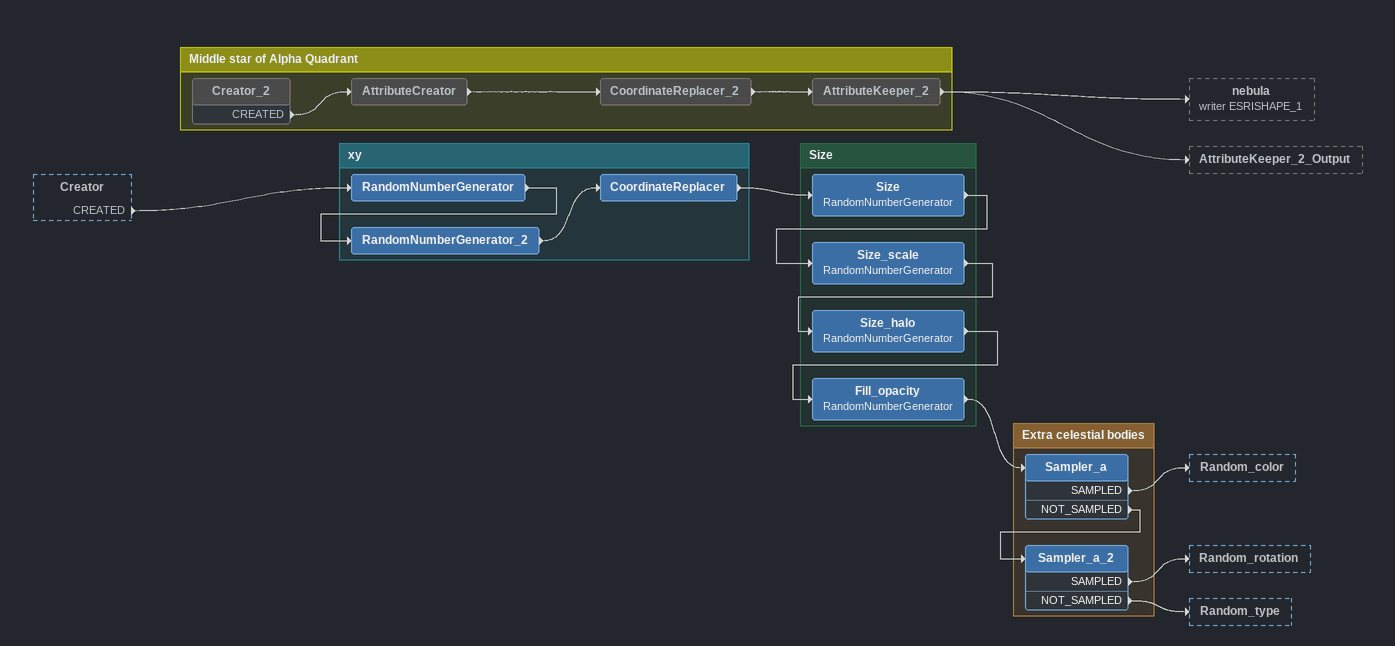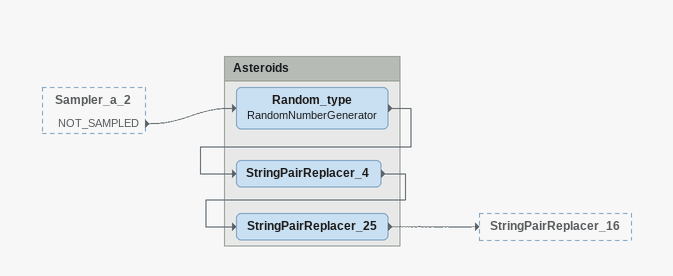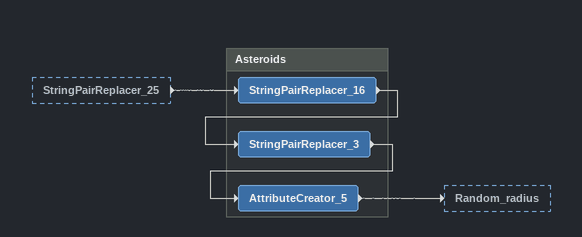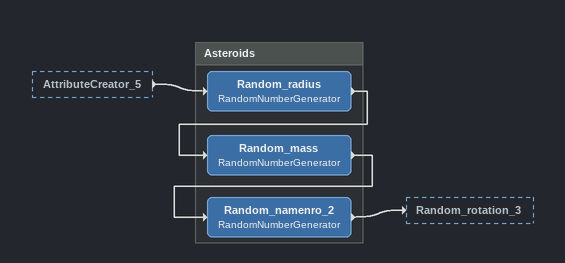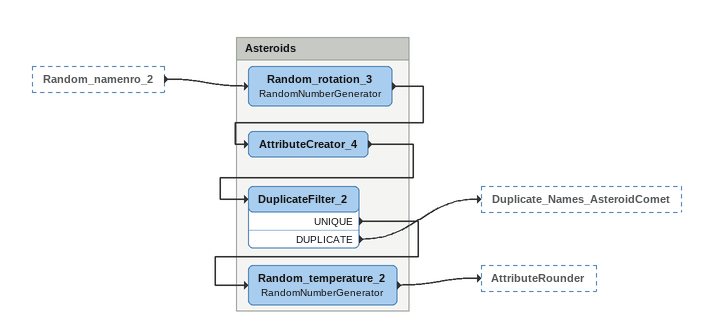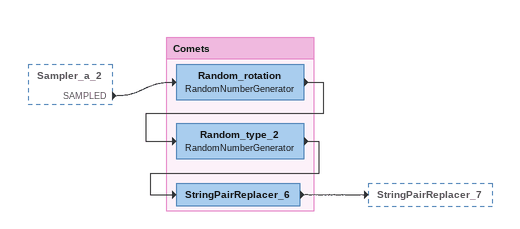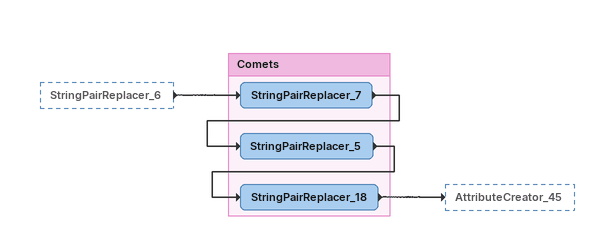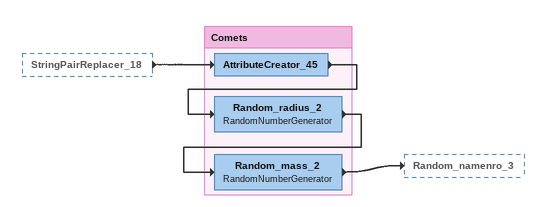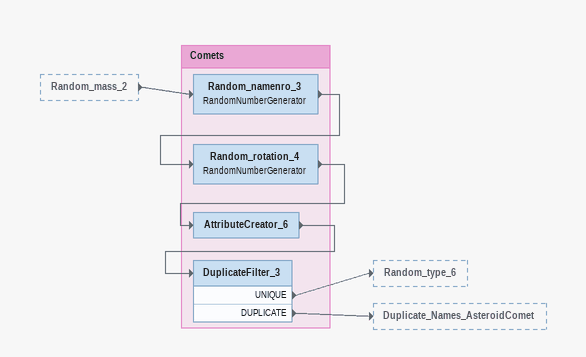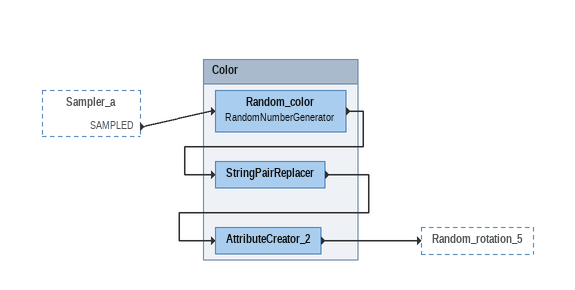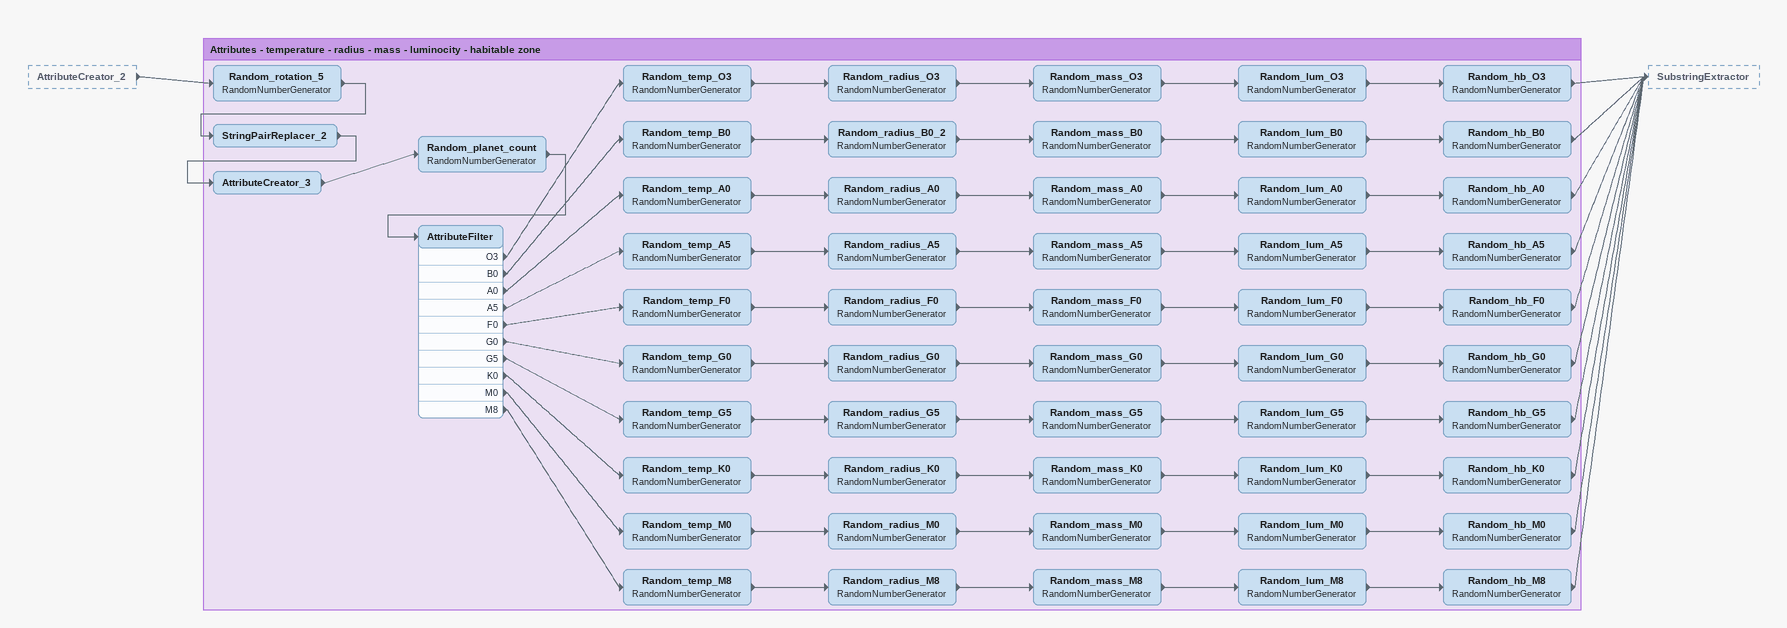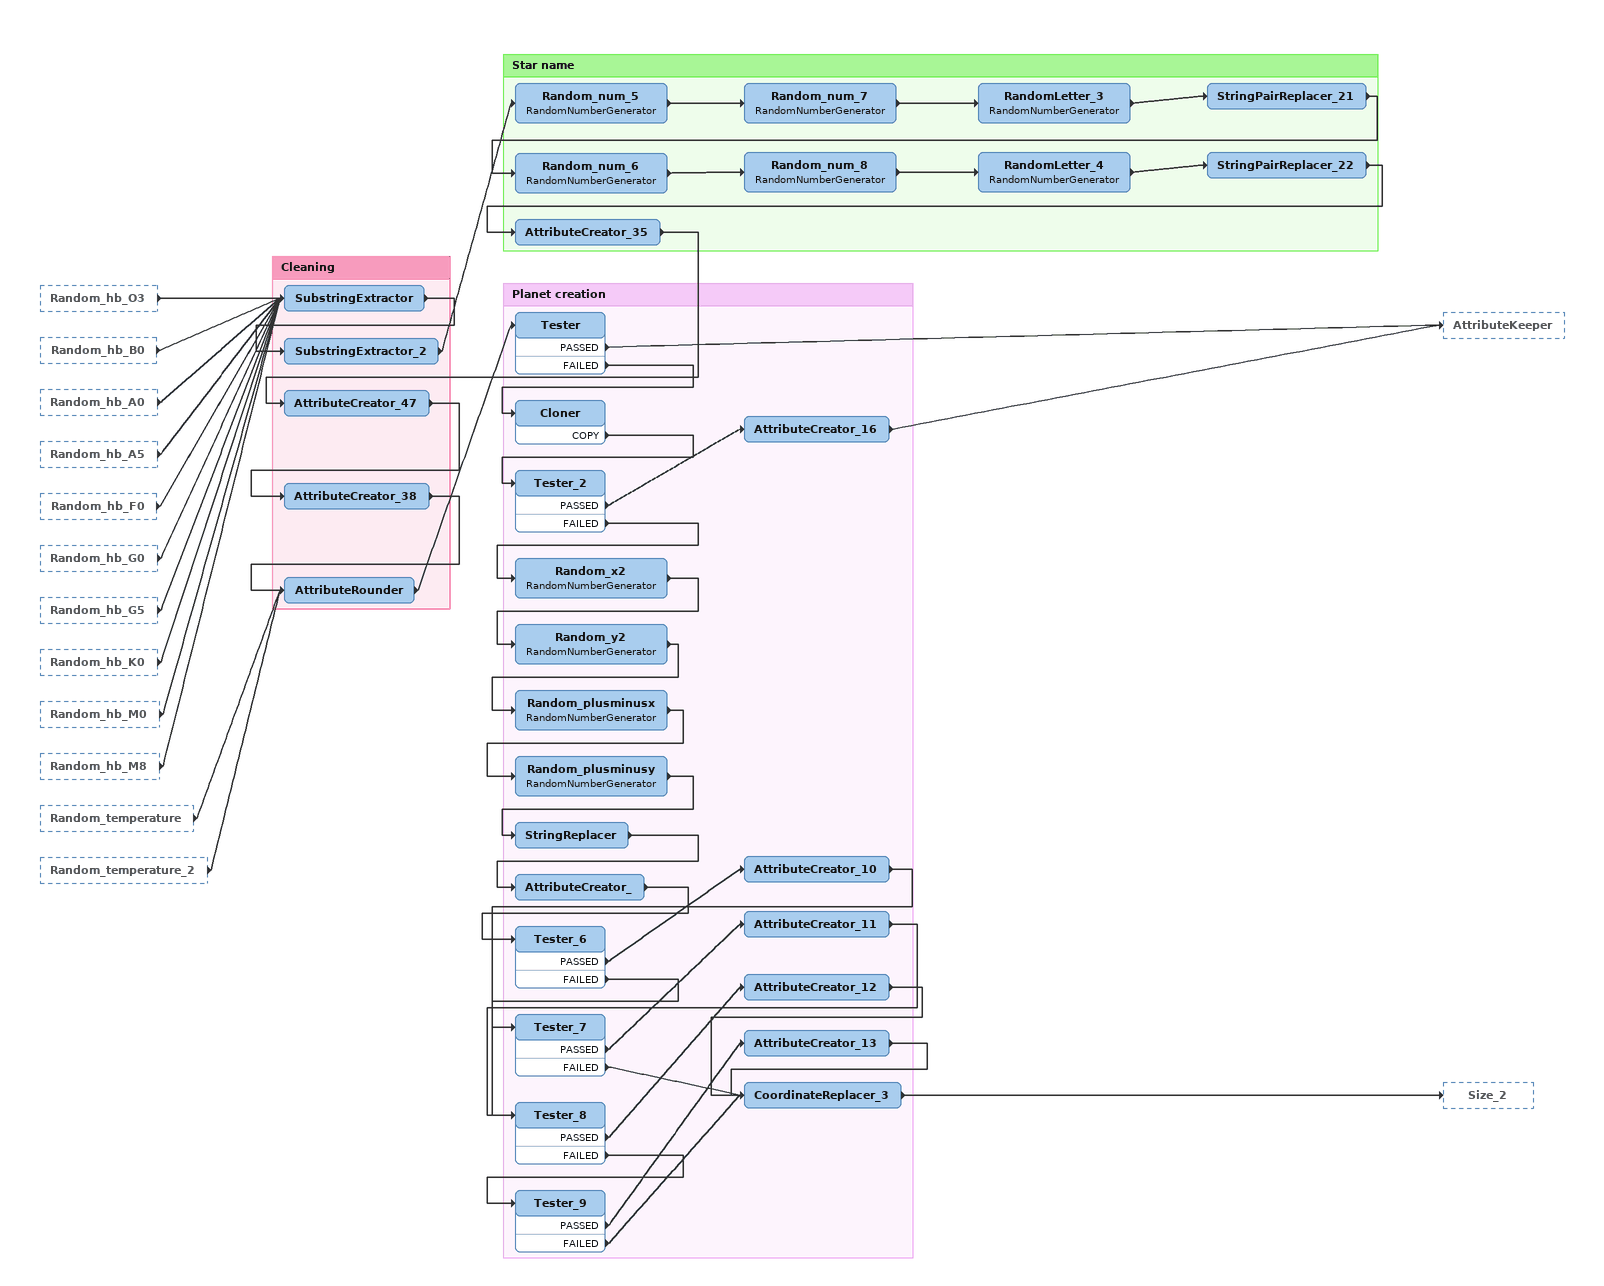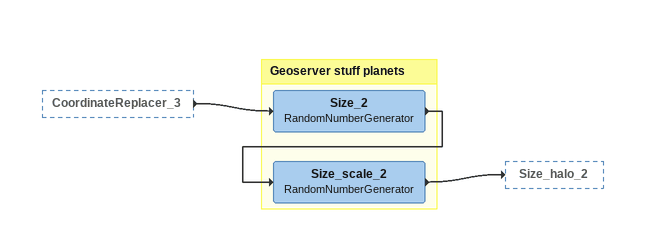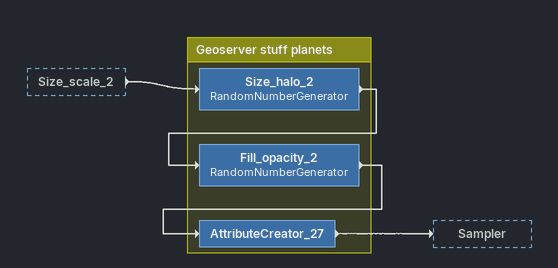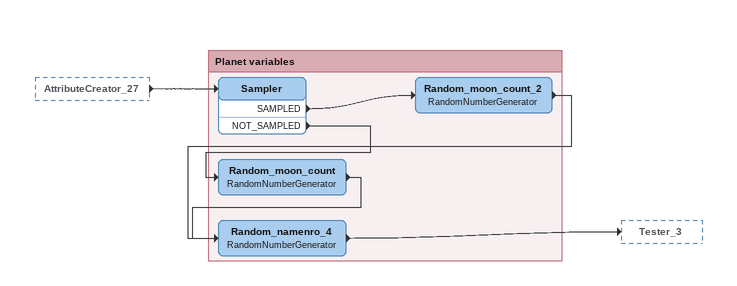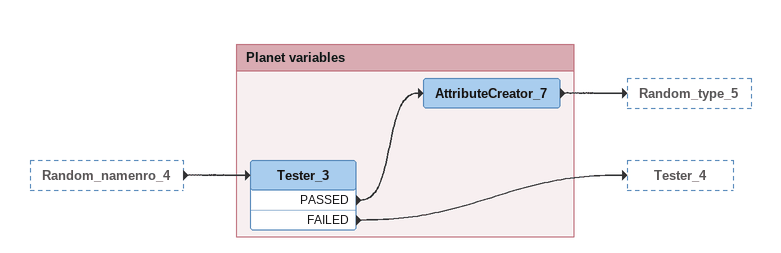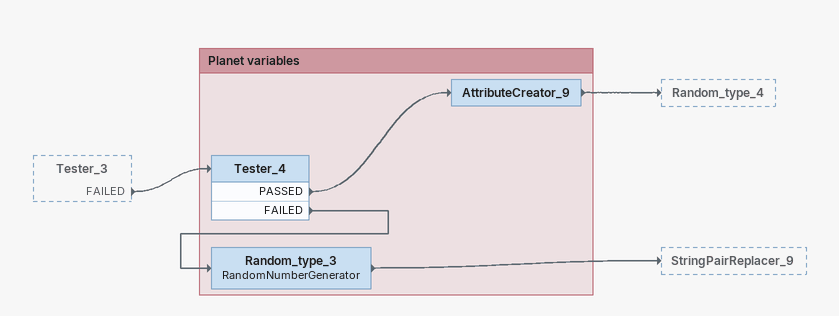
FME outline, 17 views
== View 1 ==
Creator [outside]
    CREATED -> RandomNumberGenerator

Bookmark: Middle star of Alpha Quadrant
Creator_2 [off]
    CREATED -> AttributeCreator
AttributeCreator [off]
    -> CoordinateReplacer_2
CoordinateReplacer_2 [off]
    -> AttributeKeeper_2
AttributeKeeper_2 [off]
    -> nebula (writer ESRISHAPE_1)
    -> AttributeKeeper_2_Output

Bookmark: xy
RandomNumberGenerator
    -> RandomNumberGenerator_2
RandomNumberGenerator_2
    -> CoordinateReplacer
CoordinateReplacer
    -> Size

Bookmark: Size
Size: RandomNumberGenerator
    -> Size_scale
Size_scale: RandomNumberGenerator
    -> Size_halo
Size_halo: RandomNumberGenerator
    -> Fill_opacity
Fill_opacity: RandomNumberGenerator
    -> Sampler_a

Bookmark: Extra celestial bodies
Sampler_a
    SAMPLED -> Random_color
    NOT_SAMPLED -> Sampler_a_2
Sampler_a_2
    SAMPLED -> Random_rotation
    NOT_SAMPLED -> Random_type

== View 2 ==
Sampler_a_2 [outside]
    NOT_SAMPLED -> Random_type

Bookmark: Asteroids
Random_type: RandomNumberGenerator
    -> StringPairReplacer_4
StringPairReplacer_4
    -> StringPairReplacer_25
StringPairReplacer_25
    -> StringPairReplacer_16

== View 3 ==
StringPairReplacer_25 [outside]
    -> StringPairReplacer_16

Bookmark: Asteroids
StringPairReplacer_16
    -> StringPairReplacer_3
StringPairReplacer_3
    -> AttributeCreator_5
AttributeCreator_5
    -> Random_radius

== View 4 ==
AttributeCreator_5 [outside]
    -> Random_radius

Bookmark: Asteroids
Random_radius: RandomNumberGenerator
    -> Random_mass
Random_mass: RandomNumberGenerator
    -> Random_namenro_2
Random_namenro_2: RandomNumberGenerator
    -> Random_rotation_3

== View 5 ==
Random_namenro_2 [outside]
    -> Random_rotation_3

Bookmark: Asteroids
Random_rotation_3: RandomNumberGenerator
    -> AttributeCreator_4
AttributeCreator_4
    -> DuplicateFilter_2
DuplicateFilter_2
    UNIQUE -> Random_temperature_2
    DUPLICATE -> Duplicate_Names_AsteroidComet
Random_temperature_2: RandomNumberGenerator
    -> AttributeRounder

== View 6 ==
Sampler_a_2 [outside]
    SAMPLED -> Random_rotation

Bookmark: Comets
Random_rotation: RandomNumberGenerator
    -> Random_type_2
Random_type_2: RandomNumberGenerator
    -> StringPairReplacer_6
StringPairReplacer_6
    -> StringPairReplacer_7

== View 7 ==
StringPairReplacer_6 [outside]
    -> StringPairReplacer_7

Bookmark: Comets
StringPairReplacer_7
    -> StringPairReplacer_5
StringPairReplacer_5
    -> StringPairReplacer_18
StringPairReplacer_18
    -> AttributeCreator_45

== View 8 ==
StringPairReplacer_18 [outside]
    -> AttributeCreator_45

Bookmark: Comets
AttributeCreator_45
    -> Random_radius_2
Random_radius_2: RandomNumberGenerator
    -> Random_mass_2
Random_mass_2: RandomNumberGenerator
    -> Random_namenro_3

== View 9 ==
Random_mass_2 [outside]
    -> Random_namenro_3

Bookmark: Comets
Random_namenro_3: RandomNumberGenerator
    -> Random_rotation_4
Random_rotation_4: RandomNumberGenerator
    -> AttributeCreator_6
AttributeCreator_6
    -> DuplicateFilter_3
DuplicateFilter_3
    UNIQUE -> Random_type_6
    DUPLICATE -> Duplicate_Names_AsteroidComet

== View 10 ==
Sampler_a [outside]
    SAMPLED -> Random_color

Bookmark: Color
Random_color: RandomNumberGenerator
    -> StringPairReplacer
StringPairReplacer
    -> AttributeCreator_2
AttributeCreator_2
    -> Random_rotation_5

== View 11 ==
AttributeCreator_2 [outside]
    -> Random_rotation_5

Bookmark: Attributes - temperature - radius - mass - luminocity - habitable zone
Random_rotation_5: RandomNumberGenerator
    -> StringPairReplacer_2
StringPairReplacer_2
    -> AttributeCreator_3
AttributeCreator_3
    -> Random_planet_count
Random_planet_count: RandomNumberGenerator
    -> AttributeFilter
AttributeFilter
    O3 -> Random_temp_O3
    B0 -> Random_temp_B0
    A0 -> Random_temp_A0
    A5 -> Random_temp_A5
    F0 -> Random_temp_F0
    G0 -> Random_temp_G0
    G5 -> Random_temp_G5
    K0 -> Random_temp_K0
    M0 -> Random_temp_M0
    M8 -> Random_temp_M8
Random_temp_O3: RandomNumberGenerator
    -> Random_radius_O3
Random_radius_O3: RandomNumberGenerator
    -> Random_mass_O3
Random_mass_O3: RandomNumberGenerator
    -> Random_lum_O3
Random_lum_O3: RandomNumberGenerator
    -> Random_hb_O3
Random_hb_O3: RandomNumberGenerator
    -> SubstringExtractor
Random_temp_B0: RandomNumberGenerator
    -> Random_radius_B0_2
Random_radius_B0_2: RandomNumberGenerator
    -> Random_mass_B0
Random_mass_B0: RandomNumberGenerator
    -> Random_lum_B0
Random_lum_B0: RandomNumberGenerator
    -> Random_hb_B0
Random_hb_B0: RandomNumberGenerator
    -> SubstringExtractor
Random_temp_A0: RandomNumberGenerator
    -> Random_radius_A0
Random_radius_A0: RandomNumberGenerator
    -> Random_mass_A0
Random_mass_A0: RandomNumberGenerator
    -> Random_lum_A0
Random_lum_A0: RandomNumberGenerator
    -> Random_hb_A0
Random_hb_A0: RandomNumberGenerator
    -> SubstringExtractor
Random_temp_A5: RandomNumberGenerator
    -> Random_radius_A5
Random_radius_A5: RandomNumberGenerator
    -> Random_mass_A5
Random_mass_A5: RandomNumberGenerator
    -> Random_lum_A5
Random_lum_A5: RandomNumberGenerator
    -> Random_hb_A5
Random_hb_A5: RandomNumberGenerator
    -> SubstringExtractor
Random_temp_F0: RandomNumberGenerator
    -> Random_radius_F0
Random_radius_F0: RandomNumberGenerator
    -> Random_mass_F0
Random_mass_F0: RandomNumberGenerator
    -> Random_lum_F0
Random_lum_F0: RandomNumberGenerator
    -> Random_hb_F0
Random_hb_F0: RandomNumberGenerator
    -> SubstringExtractor
Random_temp_G0: RandomNumberGenerator
    -> Random_radius_G0
Random_radius_G0: RandomNumberGenerator
    -> Random_mass_G0
Random_mass_G0: RandomNumberGenerator
    -> Random_lum_G0
Random_lum_G0: RandomNumberGenerator
    -> Random_hb_G0
Random_hb_G0: RandomNumberGenerator
    -> SubstringExtractor
Random_temp_G5: RandomNumberGenerator
    -> Random_radius_G5
Random_radius_G5: RandomNumberGenerator
    -> Random_mass_G5
Random_mass_G5: RandomNumberGenerator
    -> Random_lum_G5
Random_lum_G5: RandomNumberGenerator
    -> Random_hb_G5
Random_hb_G5: RandomNumberGenerator
    -> SubstringExtractor
Random_temp_K0: RandomNumberGenerator
    -> Random_radius_K0
Random_radius_K0: RandomNumberGenerator
    -> Random_mass_K0
Random_mass_K0: RandomNumberGenerator
    -> Random_lum_K0
Random_lum_K0: RandomNumberGenerator
    -> Random_hb_K0
Random_hb_K0: RandomNumberGenerator
    -> SubstringExtractor
Random_temp_M0: RandomNumberGenerator
    -> Random_radius_M0
Random_radius_M0: RandomNumberGenerator
    -> Random_mass_M0
Random_mass_M0: RandomNumberGenerator
    -> Random_lum_M0
Random_lum_M0: RandomNumberGenerator
    -> Random_hb_M0
Random_hb_M0: RandomNumberGenerator
    -> SubstringExtractor
Random_temp_M8: RandomNumberGenerator
    -> Random_radius_M8
Random_radius_M8: RandomNumberGenerator
    -> Random_mass_M8
Random_mass_M8: RandomNumberGenerator
    -> Random_lum_M8
Random_lum_M8: RandomNumberGenerator
    -> Random_hb_M8
Random_hb_M8: RandomNumberGenerator
    -> SubstringExtractor

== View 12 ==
Random_hb_O3 [outside]
    -> SubstringExtractor
Random_hb_B0 [outside]
    -> SubstringExtractor
Random_hb_A0 [outside]
    -> SubstringExtractor
Random_hb_A5 [outside]
    -> SubstringExtractor
Random_hb_F0 [outside]
    -> SubstringExtractor
Random_hb_G0 [outside]
    -> SubstringExtractor
Random_hb_G5 [outside]
    -> SubstringExtractor
Random_hb_K0 [outside]
    -> SubstringExtractor
Random_hb_M0 [outside]
    -> SubstringExtractor
Random_hb_M8 [outside]
    -> SubstringExtractor
Random_temperature [outside]
    -> AttributeRounder
Random_temperature_2 [outside]
    -> AttributeRounder

Bookmark: Cleaning
SubstringExtractor
    -> SubstringExtractor_2
SubstringExtractor_2
    -> Random_num_5
AttributeCreator_47
    -> AttributeCreator_38
AttributeCreator_38
    -> AttributeRounder
AttributeRounder
    -> Tester

Bookmark: Star name
Random_num_5: RandomNumberGenerator
    -> Random_num_7
Random_num_7: RandomNumberGenerator
    -> RandomLetter_3
RandomLetter_3: RandomNumberGenerator
    -> StringPairReplacer_21
StringPairReplacer_21
    -> Random_num_6
Random_num_6: RandomNumberGenerator
    -> Random_num_8
Random_num_8: RandomNumberGenerator
    -> RandomLetter_4
RandomLetter_4: RandomNumberGenerator
    -> StringPairReplacer_22
StringPairReplacer_22
    -> AttributeCreator_35
AttributeCreator_35
    -> AttributeCreator_47

Bookmark: Planet creation
Tester
    PASSED -> AttributeKeeper
    FAILED -> Cloner
Cloner
    COPY -> Tester_2
Tester_2
    PASSED -> AttributeCreator_16
    FAILED -> Random_x2
AttributeCreator_16
    -> AttributeKeeper
Random_x2: RandomNumberGenerator
    -> Random_y2
Random_y2: RandomNumberGenerator
    -> Random_plusminusx
Random_plusminusx: RandomNumberGenerator
    -> Random_plusminusy
Random_plusminusy: RandomNumberGenerator
    -> StringReplacer
StringReplacer
    -> AttributeCreator_
AttributeCreator_
    -> Tester_6
Tester_6
    PASSED -> AttributeCreator_10
    FAILED -> Tester_7
AttributeCreator_10
    -> Tester_8
Tester_7
    PASSED -> AttributeCreator_11
    FAILED -> CoordinateReplacer_3
AttributeCreator_11
    -> Tester_8
Tester_8
    PASSED -> AttributeCreator_12
    FAILED -> Tester_9
AttributeCreator_12
    -> CoordinateReplacer_3
Tester_9
    PASSED -> AttributeCreator_13
    FAILED -> CoordinateReplacer_3
AttributeCreator_13
    -> CoordinateReplacer_3
CoordinateReplacer_3
    -> Size_2

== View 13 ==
CoordinateReplacer_3 [outside]
    -> Size_2

Bookmark: Geoserver stuff planets
Size_2: RandomNumberGenerator
    -> Size_scale_2
Size_scale_2: RandomNumberGenerator
    -> Size_halo_2

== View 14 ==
Size_scale_2 [outside]
    -> Size_halo_2

Bookmark: Geoserver stuff planets
Size_halo_2: RandomNumberGenerator
    -> Fill_opacity_2
Fill_opacity_2: RandomNumberGenerator
    -> AttributeCreator_27
AttributeCreator_27
    -> Sampler

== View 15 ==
AttributeCreator_27 [outside]
    -> Sampler

Bookmark: Planet variables
Sampler
    SAMPLED -> Random_moon_count_2
    NOT_SAMPLED -> Random_moon_count
Random_moon_count_2: RandomNumberGenerator
    -> Random_namenro_4
Random_moon_count: RandomNumberGenerator
    -> Random_namenro_4
Random_namenro_4: RandomNumberGenerator
    -> Tester_3

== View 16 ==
Random_namenro_4 [outside]
    -> Tester_3

Bookmark: Planet variables
Tester_3
    PASSED -> AttributeCreator_7
    FAILED -> Tester_4
AttributeCreator_7
    -> Random_type_5

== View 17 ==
Tester_3 [outside]
    FAILED -> Tester_4

Bookmark: Planet variables
Tester_4
    PASSED -> AttributeCreator_9
    FAILED -> Random_type_3
AttributeCreator_9
    -> Random_type_4
Random_type_3: RandomNumberGenerator
    -> StringPairReplacer_9
